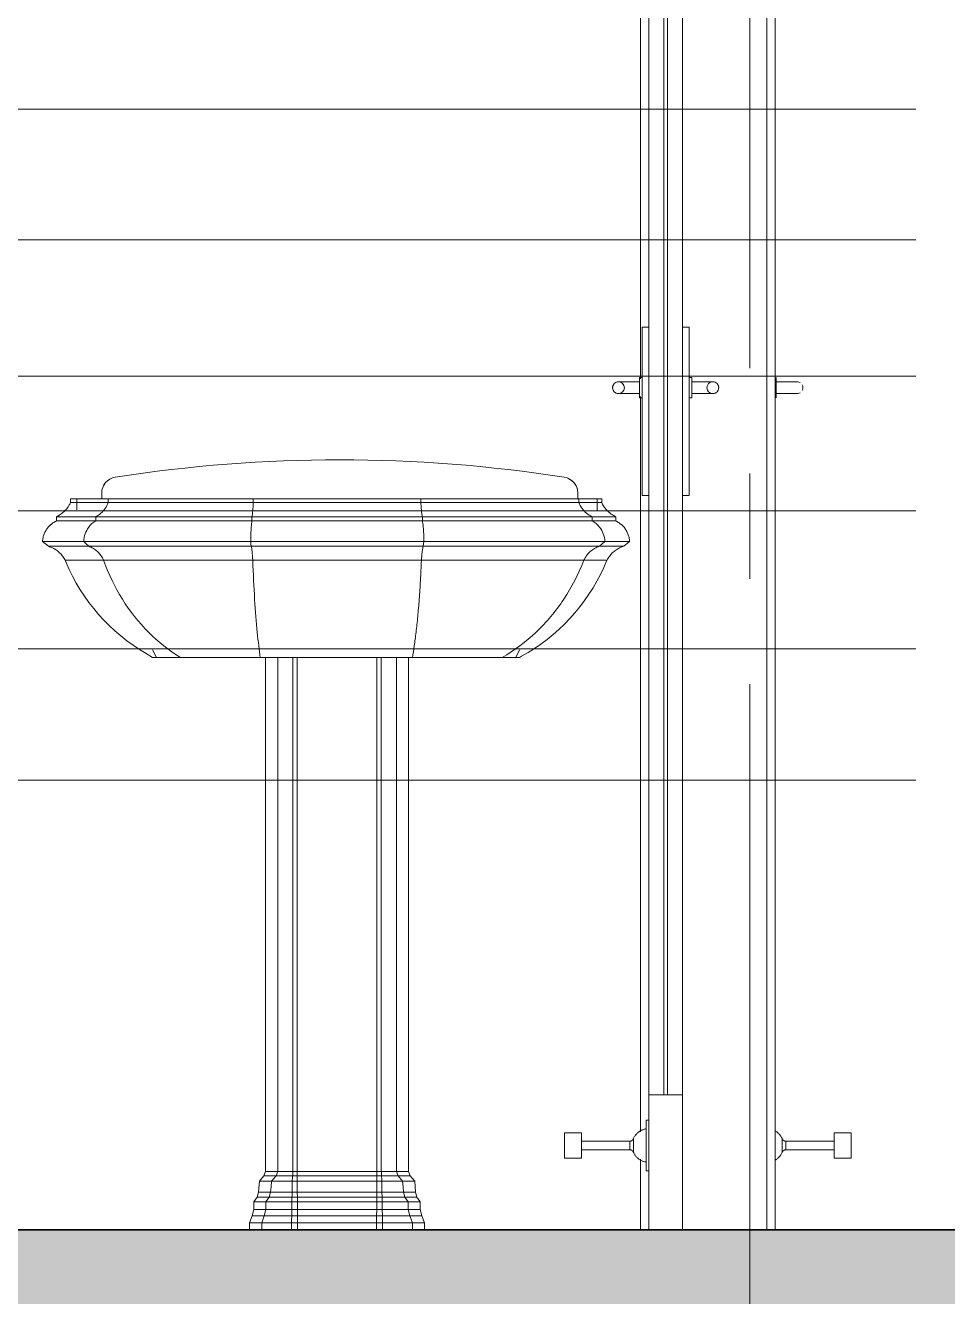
# Model space of a CAD drawing. Header units: millimetres. Extents: x 1373 to 40779, y 1939 to 6439.
# Drawn here: x 25328.3 to 25437.8, y 4767.8 to 4918.8 of the extents above; entities that cross this region are included whole.
import ezdxf

# ---------------------------------------------------------------- set-up
doc = ezdxf.new("R2010")
doc.units = ezdxf.units.MM
doc.linetypes.add('IMPORT-CENTER2', pattern=[112.5, 75, -12.5, 12.5, -12.5])
for name, color, linetype, lineweight in [('A-AREA-IDEN', 2, 'Continuous', 18), ('A-DETL', 6, 'Continuous', 30), ('A-DETL-GENF', 92, 'Continuous', 18), ('A-DOOR', 31, 'Continuous', 18), ('A-DOOR-FRAM', 31, 'Continuous', 18), ('A-FLOR-FNSH', 192, 'Continuous', 35), ('P-SANR-FIXT', 6, 'Continuous', 18), ('S-GRID', 252, 'IMPORT-CENTER2', 5), ('YAZI', 2, 'Continuous', 18)]:
    doc.layers.add(name, color=color, linetype=linetype, lineweight=lineweight)

# ---------------------------------------------------------------- blocks, each defined once
blk = doc.blocks.new('_MB_KAPI_CAMLI_B - _m_kapı_100_camlı-1990218-Schnitt 1')
at = {"layer": 'A-DOOR'}
for p, q in [((637.45, 500), (637.45, 501.22)), ((638.95, 500.7), (637.45, 500.7)), ((637.45, 498.78), (637.45, 500)), ((637.45, 499.3), (638.95, 499.3)), ((638.18, 409.19), (638.18, 410.81)), ((646.35, 411.5), (644.35, 411.5)), ((644.35, 411.5), (644.35, 408.5)), ((646.35, 411.5), (646.35, 408.5)), ((638.18, 409.19), (638.18, 409.6)), ((644.35, 410.5), (638.6, 410.5)), ((638.6, 410.5), (638.6, 409.5)), ((638.6, 409.5), (644.35, 409.5)), ((644.35, 408.5), (646.35, 408.5))]:
    blk.add_line(p, q, dxfattribs=at)
at = {"layer": 'A-DOOR', "flags": 128}
for points in [[(639.95, 500.7), (639.95, 500.7), (639.95, 500.7), (639.94, 500.7), (639.94, 500.7), (639.93, 500.7), (639.92, 500.7), (639.91, 500.7), (639.9, 500.7), (639.89, 500.7), (639.87, 500.7), (639.86, 500.7), (639.84, 500.7), (639.82, 500.7), (639.8, 500.7), (639.78, 500.7), (639.75, 500.7), (639.73, 500.7), (639.7, 500.7), (639.68, 500.7), (639.65, 500.7), (639.62, 500.7), (639.59, 500.7), (639.56, 500.7), (639.52, 500.7), (639.49, 500.7), (639.46, 500.7), (639.42, 500.7), (639.39, 500.7), (639.35, 500.7), (639.31, 500.7), (639.28, 500.7), (639.24, 500.7), (639.2, 500.7), (639.16, 500.7), (639.12, 500.7), (639.08, 500.7), (639.04, 500.7), (639, 500.7), (638.96, 500.7), (638.95, 500.7)], [(638.95, 499.3), (638.99, 499.3), (639.03, 499.3), (639.07, 499.3), (639.11, 499.3), (639.15, 499.3), (639.19, 499.3), (639.23, 499.3), (639.27, 499.3), (639.3, 499.3), (639.34, 499.3), (639.38, 499.3), (639.41, 499.3), (639.45, 499.3), (639.48, 499.3), (639.52, 499.3), (639.55, 499.3), (639.58, 499.3), (639.61, 499.3), (639.64, 499.3), (639.67, 499.3), (639.7, 499.3), (639.72, 499.3), (639.75, 499.3), (639.77, 499.3), (639.79, 499.3), (639.81, 499.3), (639.83, 499.3), (639.85, 499.3), (639.87, 499.3), (639.88, 499.3), (639.9, 499.3), (639.91, 499.3), (639.92, 499.3), (639.93, 499.3), (639.94, 499.3), (639.94, 499.3), (639.95, 499.3), (639.95, 499.3), (639.95, 499.3)], [(637.33, 411.74), (637.4, 411.7), (637.47, 411.66), (637.53, 411.62), (637.59, 411.57), (637.66, 411.52), (637.72, 411.46), (637.77, 411.41), (637.83, 411.35), (637.88, 411.29), (637.93, 411.23), (637.98, 411.16), (638.02, 411.1), (638.07, 411.03), (638.11, 410.96), (638.14, 410.89), (638.18, 410.82), (638.18, 410.81)], [(638.18, 410.81), (638.19, 410.79), (638.2, 410.77), (638.21, 410.75), (638.22, 410.73), (638.23, 410.72), (638.25, 410.7), (638.26, 410.68), (638.27, 410.67), (638.29, 410.65), (638.3, 410.64), (638.32, 410.62), (638.33, 410.61), (638.35, 410.6), (638.37, 410.59), (638.38, 410.57), (638.4, 410.56), (638.42, 410.55), (638.44, 410.54), (638.46, 410.54), (638.48, 410.53), (638.5, 410.52), (638.52, 410.52), (638.54, 410.51), (638.56, 410.51), (638.58, 410.5), (638.6, 410.5), (638.6, 410.5)], [(638.18, 409.19), (638.15, 409.12), (638.11, 409.05), (638.07, 408.98), (638.03, 408.91), (637.99, 408.85), (637.94, 408.78), (637.89, 408.72), (637.84, 408.66), (637.78, 408.6), (637.72, 408.54), (637.66, 408.49), (637.6, 408.44), (637.54, 408.39), (637.47, 408.34), (637.41, 408.3), (637.34, 408.26)], [(638.6, 409.5), (638.58, 409.5), (638.56, 409.49), (638.54, 409.49), (638.52, 409.48), (638.5, 409.48), (638.48, 409.47), (638.46, 409.46), (638.44, 409.46), (638.42, 409.45), (638.4, 409.44), (638.39, 409.43), (638.37, 409.42), (638.35, 409.4), (638.33, 409.39), (638.32, 409.38), (638.3, 409.36), (638.29, 409.35), (638.27, 409.33), (638.26, 409.32), (638.25, 409.3), (638.23, 409.29), (638.22, 409.27), (638.21, 409.25), (638.2, 409.23), (638.19, 409.21), (638.18, 409.2), (638.18, 409.19)]]:
    blk.add_lwpolyline(points, dxfattribs=at)
at = {"layer": 'A-DOOR'}
for start, end in [(60, 105), (0, 30), (330, 0), (255, 300)]:
    blk.add_arc((639.95, 500), 0.7, start, end, dxfattribs=at)
blk = doc.blocks.new('_MB_KAPI_CAMLI_B - _m_kapı_80_camlı-2073803-Schnitt 1')
at = {"layer": 'A-DOOR'}
for p, q in [((622.35, 596), (622.35, 416)), ((624.15, 596), (624.15, 416)), ((624.55, 416), (624.55, 596)), ((626.35, 596), (626.35, 416)), ((622.35, 507.19), (621.55, 507.19)), ((621.55, 507.19), (621.55, 507.1)), ((621.55, 507.19), (621.55, 506.52)), ((621.55, 487.86), (621.55, 506.52)), ((627.15, 507.19), (626.35, 507.19)), ((627.15, 506.52), (627.15, 507.19)), ((627.15, 507.1), (627.15, 507.19)), ((627.15, 506.52), (627.15, 487.86)), ((621.25, 500.7), (619.75, 500.7)), ((621.55, 501.22), (621.25, 501.22)), ((621.25, 501.22), (621.25, 500)), ((621.25, 500), (621.25, 498.78)), ((627.45, 501.22), (627.15, 501.22)), ((627.45, 500), (627.45, 501.22)), ((628.95, 500.7), (627.45, 500.7)), ((627.45, 498.78), (627.45, 500)), ((619.75, 499.3), (621.25, 499.3)), ((621.25, 498.78), (621.55, 498.78)), ((627.15, 498.78), (627.45, 498.78)), ((627.45, 499.3), (628.95, 499.3)), ((621.55, 487.86), (621.55, 487.19)), ((627.15, 487.19), (627.15, 487.86)), ((621.55, 487.28), (621.55, 487.19)), ((621.55, 487.19), (622.35, 487.19)), ((626.35, 487.19), (627.15, 487.19)), ((627.15, 487.19), (627.15, 487.28)), ((626.35, 416), (622.35, 416)), ((622.35, 416), (622.35, 400)), ((624.15, 416), (624.55, 416)), ((626.35, 400), (626.35, 416)), ((622.35, 413), (622.05, 413)), ((622.05, 407), (622.05, 413)), ((614.35, 411.5), (612.35, 411.5)), ((612.35, 408.5), (612.35, 411.5)), ((614.35, 408.5), (614.35, 411.5)), ((620.52, 410.81), (620.52, 409.19)), ((620.1, 410.5), (614.35, 410.5)), ((614.35, 409.5), (620.1, 409.5)), ((620.1, 409.5), (620.1, 410.5)), ((612.35, 408.5), (614.35, 408.5)), ((622.05, 407), (622.35, 407)), ((622.35, 400), (626.35, 400))]:
    blk.add_line(p, q, dxfattribs=at)
at = {"layer": 'A-DOOR', "flags": 128}
for points in [[(618.06, 500.08), (618.06, 500.11), (618.07, 500.14), (618.07, 500.17), (618.08, 500.19), (618.09, 500.22), (618.1, 500.25), (618.11, 500.27), (618.12, 500.3), (618.13, 500.32), (618.14, 500.35), (618.16, 500.37), (618.17, 500.4), (618.19, 500.42), (618.21, 500.44)], [(618.58, 500.68), (618.6, 500.68), (618.63, 500.69), (618.66, 500.69), (618.69, 500.7), (618.72, 500.7), (618.74, 500.7), (618.75, 500.7)], [(618.75, 500.7), (618.75, 500.7), (618.75, 500.7), (618.76, 500.7), (618.76, 500.7), (618.77, 500.7), (618.78, 500.7), (618.79, 500.7), (618.8, 500.7), (618.82, 500.7), (618.83, 500.7), (618.85, 500.7), (618.86, 500.7), (618.88, 500.7), (618.9, 500.7), (618.93, 500.7), (618.95, 500.7), (618.97, 500.7), (619, 500.7), (619.03, 500.7), (619.05, 500.7), (619.08, 500.7), (619.11, 500.7), (619.15, 500.7), (619.18, 500.7), (619.21, 500.7), (619.25, 500.7), (619.28, 500.7), (619.32, 500.7), (619.35, 500.7), (619.39, 500.7), (619.43, 500.7), (619.46, 500.7), (619.5, 500.7), (619.54, 500.7), (619.58, 500.7), (619.62, 500.7), (619.66, 500.7), (619.7, 500.7), (619.74, 500.7), (619.75, 500.7)], [(628.95, 500.7), (628.99, 500.7), (629.03, 500.7), (629.07, 500.7), (629.11, 500.7), (629.15, 500.7), (629.19, 500.7), (629.23, 500.7), (629.27, 500.7), (629.3, 500.7), (629.34, 500.7), (629.38, 500.7), (629.41, 500.7), (629.45, 500.7), (629.48, 500.7), (629.52, 500.7), (629.55, 500.7), (629.58, 500.7), (629.61, 500.7), (629.64, 500.7), (629.67, 500.7), (629.7, 500.7), (629.72, 500.7), (629.75, 500.7), (629.77, 500.7), (629.79, 500.7), (629.81, 500.7), (629.83, 500.7), (629.85, 500.7), (629.87, 500.7), (629.88, 500.7), (629.9, 500.7), (629.91, 500.7), (629.92, 500.7), (629.93, 500.7), (629.94, 500.7), (629.94, 500.7), (629.95, 500.7), (629.95, 500.7), (629.95, 500.7)], [(629.95, 500.7), (629.98, 500.7), (630.01, 500.7), (630.04, 500.69), (630.06, 500.69), (630.09, 500.69), (630.12, 500.68)], [(630.49, 500.45), (630.51, 500.42), (630.52, 500.4), (630.54, 500.38), (630.56, 500.35), (630.57, 500.33), (630.58, 500.3), (630.59, 500.28), (630.6, 500.25), (630.61, 500.23), (630.62, 500.2), (630.63, 500.17), (630.64, 500.15), (630.64, 500.12), (630.65, 500.09), (630.65, 500.06)], [(618.5, 499.34), (618.48, 499.36), (618.45, 499.37), (618.43, 499.38), (618.4, 499.39), (618.38, 499.41), (618.36, 499.42), (618.33, 499.44), (618.31, 499.46), (618.29, 499.47), (618.27, 499.49), (618.25, 499.51), (618.23, 499.53), (618.21, 499.55), (618.19, 499.58)], [(618.75, 499.3), (618.72, 499.3), (618.7, 499.3), (618.67, 499.31), (618.64, 499.31), (618.61, 499.31), (618.59, 499.32)], [(619.75, 499.3), (619.71, 499.3), (619.67, 499.3), (619.63, 499.3), (619.59, 499.3), (619.55, 499.3), (619.51, 499.3), (619.48, 499.3), (619.44, 499.3), (619.4, 499.3), (619.36, 499.3), (619.33, 499.3), (619.29, 499.3), (619.25, 499.3), (619.22, 499.3), (619.19, 499.3), (619.15, 499.3), (619.12, 499.3), (619.09, 499.3), (619.06, 499.3), (619.03, 499.3), (619.01, 499.3), (618.98, 499.3), (618.96, 499.3), (618.93, 499.3), (618.91, 499.3), (618.89, 499.3), (618.87, 499.3), (618.85, 499.3), (618.83, 499.3), (618.82, 499.3), (618.81, 499.3), (618.79, 499.3), (618.78, 499.3), (618.77, 499.3), (618.77, 499.3), (618.76, 499.3), (618.76, 499.3), (618.75, 499.3), (618.75, 499.3)], [(629.95, 499.3), (629.95, 499.3), (629.95, 499.3), (629.94, 499.3), (629.94, 499.3), (629.93, 499.3), (629.92, 499.3), (629.91, 499.3), (629.9, 499.3), (629.89, 499.3), (629.87, 499.3), (629.86, 499.3), (629.84, 499.3), (629.82, 499.3), (629.8, 499.3), (629.78, 499.3), (629.75, 499.3), (629.73, 499.3), (629.7, 499.3), (629.68, 499.3), (629.65, 499.3), (629.62, 499.3), (629.59, 499.3), (629.56, 499.3), (629.52, 499.3), (629.49, 499.3), (629.46, 499.3), (629.42, 499.3), (629.39, 499.3), (629.35, 499.3), (629.31, 499.3), (629.28, 499.3), (629.24, 499.3), (629.2, 499.3), (629.16, 499.3), (629.12, 499.3), (629.08, 499.3), (629.04, 499.3), (629, 499.3), (628.96, 499.3), (628.95, 499.3)], [(630.13, 499.32), (630.1, 499.32), (630.07, 499.31), (630.04, 499.31), (630.01, 499.3), (629.99, 499.3), (629.96, 499.3), (629.95, 499.3)], [(630.51, 499.58), (630.5, 499.56), (630.48, 499.54), (630.46, 499.52), (630.44, 499.5), (630.42, 499.48), (630.4, 499.46), (630.38, 499.44), (630.35, 499.43), (630.33, 499.41), (630.31, 499.4), (630.28, 499.38), (630.26, 499.37), (630.23, 499.36), (630.21, 499.35)], [(620.1, 410.5), (620.12, 410.5), (620.14, 410.51), (620.16, 410.51), (620.18, 410.52), (620.2, 410.52), (620.22, 410.53), (620.24, 410.54), (620.26, 410.54), (620.28, 410.55), (620.3, 410.56), (620.32, 410.57), (620.34, 410.58), (620.35, 410.6), (620.37, 410.61), (620.38, 410.62), (620.4, 410.64), (620.42, 410.65), (620.43, 410.67), (620.44, 410.68), (620.46, 410.7), (620.47, 410.71), (620.48, 410.73), (620.49, 410.75), (620.5, 410.77), (620.51, 410.79), (620.52, 410.8), (620.52, 410.81)], [(620.52, 410.81), (620.55, 410.88), (620.59, 410.95), (620.63, 411.02), (620.67, 411.09), (620.72, 411.15), (620.76, 411.22), (620.81, 411.28), (620.87, 411.34), (620.92, 411.4), (620.98, 411.46), (621.04, 411.51), (621.1, 411.56), (621.16, 411.61), (621.23, 411.66), (621.3, 411.7), (621.36, 411.74), (621.43, 411.78), (621.51, 411.81), (621.58, 411.85), (621.65, 411.87), (621.73, 411.9), (621.81, 411.92), (621.88, 411.94), (621.96, 411.96), (622.04, 411.98), (622.05, 411.98)], [(620.52, 409.19), (620.51, 409.21), (620.5, 409.23), (620.49, 409.25), (620.48, 409.27), (620.47, 409.28), (620.46, 409.3), (620.44, 409.32), (620.43, 409.33), (620.42, 409.35), (620.4, 409.36), (620.39, 409.38), (620.37, 409.39), (620.35, 409.4), (620.34, 409.41), (620.32, 409.43), (620.3, 409.44), (620.28, 409.45), (620.26, 409.46), (620.25, 409.46), (620.23, 409.47), (620.21, 409.48), (620.19, 409.48), (620.17, 409.49), (620.15, 409.49), (620.13, 409.5), (620.1, 409.5), (620.1, 409.5)], [(622.05, 408.02), (621.97, 408.04), (621.89, 408.05), (621.82, 408.07), (621.74, 408.1), (621.66, 408.12), (621.59, 408.15), (621.52, 408.18), (621.44, 408.22), (621.37, 408.26), (621.31, 408.3), (621.24, 408.34), (621.17, 408.38), (621.11, 408.43), (621.05, 408.48), (620.99, 408.54), (620.93, 408.59), (620.87, 408.65), (620.82, 408.71), (620.77, 408.77), (620.72, 408.84), (620.68, 408.9), (620.64, 408.97), (620.6, 409.04), (620.56, 409.11), (620.53, 409.18), (620.52, 409.19)]]:
    blk.add_lwpolyline(points, dxfattribs=at)
at = {"layer": 'A-DOOR'}
for centre, start, end in [((618.75, 500), 0, 180), ((618.75, 500), 180, 0), ((629.95, 500), 0, 180), ((629.95, 500), 180, 0)]:
    blk.add_arc(centre, 0.7, start, end, dxfattribs=at)
at = {"layer": 'A-DOOR-FRAM'}
for p, q in [((621.35, 501.06), (621.35, 608.5)), ((637.35, 608.5), (637.35, 400)), ((636.35, 606), (636.35, 400)), ((621.35, 411.64), (621.35, 498.94)), ((621.35, 400), (621.35, 408.38))]:
    blk.add_line(p, q, dxfattribs=at)
blk = doc.blocks.new('A$Cb0e8746a')
at = {"layer": 'YAZI', "linetype": 'Continuous', "lineweight": 0}
for p, q in [((0.02, 171.86), (150.05, 171.86)), ((150.05, 156.33), (0.02, 156.33)), ((150.05, 140.15), (0.02, 140.15)), ((150.05, 124.15), (0.02, 124.15)), ((150.05, 107.74), (0.02, 107.74)), ((150.05, 92.15), (0, 92.15))]:
    blk.add_line(p, q, dxfattribs=at)

msp = doc.modelspace()

# ---------------------------------------------------------------- hatches: boundary and pattern name
at = {"layer": 'A-DETL-GENF'}
h = msp.add_hatch(dxfattribs=at)
h.set_pattern_fill('ANSI33', color=153, style=0)
h.paths.add_polyline_path([(25859.6, 3863.76), (26010.6, 3863.76), (26010.6, 3875.76), (25234.31, 3875.76), (25234.31, 3825.76), (25259.31, 3825.76), (25259.31, 3863.76), (25834.6, 3863.76), (25834.6, 3825.76), (25859.6, 3825.76)])
h.paths.add_polyline_path([(25859.6, 4163.76), (26010.6, 4163.76), (26010.6, 4175.76), (25234.31, 4175.76), (25234.31, 4125.76), (25259.31, 4125.76), (25259.31, 4163.76), (25834.6, 4163.76), (25834.6, 4125.76), (25859.6, 4125.76)])
h.paths.add_polyline_path([(25859.6, 4463.76), (26010.6, 4463.76), (26010.6, 4475.76), (25234.31, 4475.76), (25234.31, 4425.76), (25259.31, 4425.76), (25259.31, 4463.76), (25834.6, 4463.76), (25834.6, 4425.76), (25859.6, 4425.76)])
h.paths.add_polyline_path([(25859.6, 4763.76), (26010.6, 4763.76), (26010.6, 4775.76), (25234.31, 4775.76), (25106.85, 4775.76), (25106.85, 4763.76), (25234.31, 4763.76), (25234.31, 4725.76), (25259.31, 4725.76), (25259.31, 4763.76), (25834.6, 4763.76), (25834.6, 4725.76), (25859.6, 4725.76)])

# ---------------------------------------------------------------- linework, layer by layer
at = {"layer": 'A-DETL'}
msp.add_lwpolyline([(25234.31, 4775.76), (26010.6, 4775.76), (26010.6, 4763.76), (25859.6, 4763.76), (25859.6, 4725.76), (25834.6, 4725.76), (25834.6, 4763.76), (25259.31, 4763.76), (25259.31, 4725.76), (25234.31, 4725.76), (25234.31, 4763.76)], dxfattribs=at)
at = {"layer": 'A-FLOR-FNSH', "color": 250}
msp.add_line((26010.6, 4775.76), (25234.31, 4775.76), dxfattribs=at)
at = {"layer": 'P-SANR-FIXT', "color": 8}
for p, q in [((25337.37, 4863.25), (25337.37, 4862.55)), ((25393.88, 4862.55), (25393.88, 4863.25)), ((25333.05, 4861.2), (25333.14, 4861.29)), ((25333.14, 4861.29), (25333.23, 4861.39)), ((25333.23, 4861.39), (25333.31, 4861.5)), ((25333.31, 4861.5), (25333.38, 4861.6)), ((25333.38, 4861.6), (25333.45, 4861.71)), ((25333.45, 4861.71), (25333.52, 4861.83)), ((25333.52, 4861.83), (25333.58, 4861.94)), ((25333.58, 4861.94), (25333.64, 4862.06)), ((25333.64, 4862.06), (25333.67, 4862.12)), ((25333.67, 4862.55), (25333.67, 4862.12)), ((25335.49, 4862.55), (25333.67, 4862.55)), ((25333.67, 4862.12), (25338.15, 4862.12)), ((25334.43, 4862.55), (25334.43, 4861.24)), ((25338.15, 4862.55), (25335.51, 4862.55)), ((25355.36, 4862.55), (25338.15, 4862.55)), ((25338.15, 4862.12), (25338.15, 4862.55)), ((25338.15, 4862.12), (25355.36, 4862.12)), ((25375.26, 4862.55), (25355.36, 4862.55)), ((25355.36, 4862.12), (25355.36, 4862.55)), ((25355.36, 4862.12), (25375.26, 4862.12)), ((25394, 4862.55), (25375.26, 4862.55)), ((25375.26, 4862.55), (25375.26, 4862.12)), ((25375.26, 4862.12), (25394, 4862.12)), ((25396.72, 4862.55), (25394, 4862.55)), ((25394, 4862.12), (25394, 4862.55)), ((25394, 4862.12), (25396.68, 4862.12)), ((25396.18, 4861.18), (25396.18, 4862.55)), ((25396.69, 4862.12), (25396.72, 4862.12)), ((25396.72, 4862.12), (25396.72, 4862.55)), ((25396.72, 4862.12), (25396.77, 4862)), ((25396.77, 4862), (25396.83, 4861.88)), ((25396.83, 4861.88), (25396.9, 4861.77)), ((25396.9, 4861.77), (25396.97, 4861.66)), ((25396.97, 4861.66), (25397.04, 4861.55)), ((25397.04, 4861.55), (25397.12, 4861.44)), ((25397.12, 4861.44), (25397.2, 4861.34)), ((25397.2, 4861.34), (25397.29, 4861.24)), ((25331.69, 4859.77), (25331.79, 4859.83)), ((25331.79, 4859.83), (25331.89, 4859.88)), ((25331.89, 4859.88), (25331.99, 4859.93)), ((25331.99, 4860.44), (25332.11, 4860.5)), ((25331.99, 4860.44), (25331.99, 4859.93)), ((25331.99, 4860.44), (25336.68, 4860.44)), ((25331.99, 4859.93), (25331.99, 4859.93)), ((25331.99, 4859.93), (25336.68, 4859.93)), ((25332.11, 4860.5), (25332.23, 4860.56)), ((25332.23, 4860.56), (25332.34, 4860.62)), ((25332.34, 4860.62), (25332.45, 4860.69)), ((25332.45, 4860.69), (25332.56, 4860.77)), ((25332.56, 4860.77), (25332.67, 4860.84)), ((25332.67, 4860.84), (25332.77, 4860.93)), ((25332.77, 4860.93), (25332.87, 4861.01)), ((25332.87, 4861.01), (25332.96, 4861.1)), ((25332.96, 4861.1), (25333.05, 4861.2)), ((25336.68, 4859.93), (25336.68, 4860.44)), ((25336.68, 4860.44), (25355.21, 4860.44)), ((25336.68, 4859.93), (25355.21, 4859.93)), ((25355.21, 4859.93), (25355.21, 4860.44)), ((25355.21, 4860.44), (25375.44, 4860.44)), ((25355.21, 4859.93), (25375.44, 4859.93)), ((25375.44, 4860.44), (25375.44, 4859.93)), ((25375.44, 4860.44), (25395.57, 4860.44)), ((25375.44, 4859.93), (25395.57, 4859.93)), ((25395.57, 4859.93), (25395.57, 4860.44)), ((25395.57, 4860.44), (25398.39, 4860.44)), ((25395.57, 4859.93), (25398.37, 4859.93)), ((25397.29, 4861.24), (25397.38, 4861.15)), ((25397.38, 4861.15), (25397.47, 4861.06)), ((25397.47, 4861.06), (25397.57, 4860.97)), ((25397.57, 4860.97), (25397.67, 4860.88)), ((25397.67, 4860.88), (25397.77, 4860.8)), ((25397.77, 4860.8), (25397.88, 4860.73)), ((25397.88, 4860.73), (25397.99, 4860.66)), ((25397.99, 4860.66), (25398.1, 4860.59)), ((25398.1, 4860.59), (25398.22, 4860.53)), ((25398.22, 4860.53), (25398.33, 4860.47)), ((25398.33, 4860.47), (25398.39, 4860.44)), ((25398.39, 4859.93), (25398.39, 4860.44)), ((25398.39, 4859.93), (25398.5, 4859.88)), ((25398.5, 4859.88), (25398.6, 4859.83)), ((25398.6, 4859.83), (25398.69, 4859.77)), ((25330.47, 4858.18), (25330.51, 4858.29)), ((25330.51, 4858.29), (25330.55, 4858.39)), ((25330.55, 4858.39), (25330.59, 4858.5)), ((25330.59, 4858.5), (25330.64, 4858.6)), ((25330.64, 4858.6), (25330.69, 4858.7)), ((25330.69, 4858.7), (25330.75, 4858.8)), ((25330.75, 4858.8), (25330.8, 4858.9)), ((25330.8, 4858.9), (25330.87, 4858.99)), ((25330.87, 4858.99), (25330.94, 4859.09)), ((25330.94, 4859.09), (25331.01, 4859.18)), ((25331.01, 4859.18), (25331.08, 4859.26)), ((25331.08, 4859.26), (25331.16, 4859.34)), ((25331.16, 4859.34), (25331.24, 4859.42)), ((25331.24, 4859.42), (25331.32, 4859.5)), ((25331.32, 4859.5), (25331.41, 4859.57)), ((25331.41, 4859.57), (25331.5, 4859.64)), ((25331.5, 4859.64), (25331.59, 4859.71)), ((25331.59, 4859.71), (25331.69, 4859.77)), ((25398.69, 4859.77), (25398.79, 4859.71)), ((25398.79, 4859.71), (25398.88, 4859.64)), ((25398.88, 4859.64), (25398.97, 4859.57)), ((25398.97, 4859.57), (25399.06, 4859.5)), ((25399.06, 4859.5), (25399.14, 4859.42)), ((25399.14, 4859.42), (25399.22, 4859.34)), ((25399.22, 4859.34), (25399.3, 4859.26)), ((25399.3, 4859.26), (25399.38, 4859.18)), ((25399.38, 4859.18), (25399.45, 4859.09)), ((25399.45, 4859.09), (25399.51, 4858.99)), ((25399.51, 4858.99), (25399.58, 4858.9)), ((25399.58, 4858.9), (25399.64, 4858.8)), ((25399.64, 4858.8), (25399.69, 4858.7)), ((25399.69, 4858.7), (25399.75, 4858.6)), ((25399.75, 4858.6), (25399.79, 4858.5)), ((25399.79, 4858.5), (25399.84, 4858.39)), ((25399.84, 4858.39), (25399.88, 4858.29)), ((25399.88, 4858.29), (25399.91, 4858.18)), ((25330.35, 4857.51), (25330.36, 4857.62)), ((25330.35, 4857.51), (25331.04, 4856.93)), ((25330.36, 4857.62), (25330.38, 4857.74)), ((25330.36, 4857.51), (25335.24, 4857.51)), ((25330.38, 4857.74), (25330.39, 4857.85)), ((25330.39, 4857.85), (25330.41, 4857.96)), ((25330.41, 4857.96), (25330.44, 4858.07)), ((25330.44, 4858.07), (25330.47, 4858.18)), ((25331.06, 4856.93), (25331.04, 4856.93)), ((25331.05, 4856.93), (25335.84, 4856.93)), ((25331.19, 4856.88), (25331.06, 4856.93)), ((25331.31, 4856.84), (25331.19, 4856.88)), ((25331.43, 4856.79), (25331.31, 4856.84)), ((25331.55, 4856.73), (25331.43, 4856.79)), ((25335.54, 4857.22), (25335.24, 4857.51)), ((25335.24, 4857.51), (25355.06, 4857.51)), ((25335.84, 4856.93), (25335.54, 4857.22)), ((25335.84, 4856.93), (25355.12, 4856.93)), ((25355.09, 4857.22), (25355.06, 4857.51)), ((25355.06, 4857.51), (25375.61, 4857.51)), ((25355.12, 4856.93), (25355.09, 4857.22)), ((25355.12, 4856.93), (25375.54, 4856.93)), ((25375.57, 4857.22), (25375.54, 4856.93)), ((25375.54, 4856.93), (25396.45, 4856.93)), ((25375.61, 4857.51), (25375.57, 4857.22)), ((25375.61, 4857.51), (25397.09, 4857.51)), ((25396.45, 4856.93), (25396.77, 4857.22)), ((25396.45, 4856.93), (25399.34, 4856.93)), ((25396.77, 4857.22), (25397.09, 4857.51)), ((25397.09, 4857.51), (25400.03, 4857.51)), ((25398.97, 4856.8), (25398.85, 4856.74)), ((25399.09, 4856.85), (25398.97, 4856.8)), ((25399.22, 4856.89), (25399.09, 4856.85)), ((25399.34, 4856.93), (25399.22, 4856.89)), ((25399.34, 4856.93), (25400.03, 4857.51)), ((25399.91, 4858.18), (25399.94, 4858.07)), ((25399.94, 4858.07), (25399.97, 4857.96)), ((25399.97, 4857.96), (25399.99, 4857.85)), ((25399.99, 4857.85), (25400.01, 4857.74)), ((25400.01, 4857.74), (25400.02, 4857.62)), ((25400.02, 4857.62), (25400.03, 4857.51)), ((25400.03, 4857.51), (25400.03, 4857.51)), ((25331.67, 4856.67), (25331.55, 4856.73)), ((25331.79, 4856.6), (25331.67, 4856.67)), ((25331.9, 4856.53), (25331.79, 4856.6)), ((25332.01, 4856.45), (25331.9, 4856.53)), ((25332.12, 4856.38), (25332.01, 4856.45)), ((25332.22, 4856.29), (25332.12, 4856.38)), ((25332.32, 4856.2), (25332.22, 4856.29)), ((25332.42, 4856.11), (25332.32, 4856.2)), ((25332.51, 4856.02), (25332.42, 4856.11)), ((25332.6, 4855.92), (25332.51, 4856.02)), ((25332.68, 4855.81), (25332.6, 4855.92)), ((25332.76, 4855.71), (25332.68, 4855.81)), ((25332.84, 4855.6), (25332.76, 4855.71)), ((25332.91, 4855.49), (25332.84, 4855.6)), ((25332.98, 4855.37), (25332.91, 4855.49)), ((25333.04, 4855.26), (25332.98, 4855.37)), ((25333.14, 4855.02), (25333.04, 4855.26)), ((25333.04, 4855.26), (25337.6, 4855.26)), ((25337.6, 4855.26), (25355.3, 4855.26)), ((25355.3, 4855.26), (25375.32, 4855.26)), ((25375.32, 4855.26), (25394.59, 4855.26)), ((25394.59, 4855.26), (25397.23, 4855.26)), ((25397.34, 4855.26), (25396.98, 4854.42)), ((25397.35, 4855.28), (25397.34, 4855.26)), ((25397.42, 4855.39), (25397.35, 4855.28)), ((25397.49, 4855.51), (25397.42, 4855.39)), ((25397.56, 4855.62), (25397.49, 4855.51)), ((25397.63, 4855.73), (25397.56, 4855.62)), ((25397.72, 4855.83), (25397.63, 4855.73)), ((25397.8, 4855.94), (25397.72, 4855.83)), ((25397.89, 4856.03), (25397.8, 4855.94)), ((25397.98, 4856.13), (25397.89, 4856.03)), ((25398.08, 4856.22), (25397.98, 4856.13)), ((25398.18, 4856.31), (25398.08, 4856.22)), ((25398.28, 4856.39), (25398.18, 4856.31)), ((25398.39, 4856.47), (25398.28, 4856.39)), ((25398.5, 4856.54), (25398.39, 4856.47)), ((25398.62, 4856.61), (25398.5, 4856.54)), ((25398.73, 4856.68), (25398.62, 4856.61)), ((25398.85, 4856.74), (25398.73, 4856.68)), ((25333.51, 4854.18), (25333.14, 4855.02)), ((25333.92, 4853.36), (25333.51, 4854.18)), ((25396.98, 4854.42), (25396.58, 4853.59)), ((25334.35, 4852.56), (25333.92, 4853.36)), ((25334.83, 4851.77), (25334.35, 4852.56)), ((25396.15, 4852.78), (25395.69, 4851.99)), ((25396.58, 4853.59), (25396.15, 4852.78)), ((25335.33, 4851), (25334.83, 4851.77)), ((25335.86, 4850.26), (25335.33, 4851)), ((25395.2, 4851.22), (25394.68, 4850.47)), ((25395.69, 4851.99), (25395.2, 4851.22)), ((25336.42, 4849.53), (25335.86, 4850.26)), ((25337.01, 4848.83), (25336.42, 4849.53)), ((25394.13, 4849.74), (25393.54, 4849.03)), ((25394.68, 4850.47), (25394.13, 4849.74)), ((25337.62, 4848.16), (25337.01, 4848.83)), ((25338.27, 4847.51), (25337.62, 4848.16)), ((25392.93, 4848.35), (25392.3, 4847.69)), ((25393.54, 4849.03), (25392.93, 4848.35)), ((25338.94, 4846.88), (25338.27, 4847.51)), ((25339.63, 4846.28), (25338.94, 4846.88)), ((25340.35, 4845.71), (25339.63, 4846.28)), ((25390.95, 4846.45), (25390.24, 4845.87)), ((25391.64, 4847.05), (25390.95, 4846.45)), ((25392.3, 4847.69), (25391.64, 4847.05)), ((25341.09, 4845.17), (25340.35, 4845.71)), ((25341.85, 4844.66), (25341.09, 4845.17)), ((25388.75, 4844.8), (25387.98, 4844.31)), ((25389.51, 4845.32), (25388.75, 4844.8)), ((25390.24, 4845.87), (25389.51, 4845.32)), ((25342.63, 4844.18), (25341.85, 4844.66)), ((25343.42, 4843.73), (25342.63, 4844.18)), ((25343.87, 4843.71), (25343.4, 4844.61)), ((25343.42, 4843.73), (25346.71, 4843.73)), ((25343.87, 4843.71), (25347.1, 4843.71)), ((25346.71, 4843.73), (25356.19, 4843.73)), ((25347.1, 4843.71), (25356.23, 4843.71)), ((25356.19, 4843.73), (25374.25, 4843.73)), ((25356.23, 4843.71), (25374.2, 4843.71)), ((25356.82, 4843.71), (25356.82, 4782.68)), ((25358.26, 4843.71), (25358.26, 4782.68)), ((25360.05, 4843.71), (25360.05, 4782.68)), ((25360.57, 4843.71), (25360.57, 4782.68)), ((25370.04, 4843.71), (25370.04, 4782.68)), ((25370.56, 4843.71), (25370.56, 4782.68)), ((25372.36, 4843.71), (25372.36, 4782.68)), ((25373.79, 4782.68), (25373.79, 4843.71)), ((25374.2, 4843.71), (25384.5, 4843.71)), ((25374.25, 4843.73), (25384.91, 4843.73)), ((25384.5, 4843.71), (25386.51, 4843.71)), ((25384.91, 4843.73), (25386.96, 4843.73)), ((25386.98, 4844.61), (25386.51, 4843.71)), ((25387.19, 4843.86), (25386.96, 4843.73)), ((25387.98, 4844.31), (25387.19, 4843.86)), ((25356.1, 4781.52), (25355.98, 4780.21)), ((25356.63, 4782.15), (25356.1, 4781.52)), ((25357.53, 4781.52), (25356.1, 4781.52)), ((25356.82, 4782.68), (25356.63, 4782.15)), ((25358.07, 4782.15), (25356.63, 4782.15)), ((25356.84, 4782.68), (25358.26, 4782.68)), ((25357.53, 4781.52), (25357.48, 4780.86)), ((25357.53, 4781.52), (25358.07, 4782.15)), ((25359.98, 4781.52), (25357.53, 4781.52)), ((25358.07, 4782.15), (25358.26, 4782.68)), ((25360.03, 4782.15), (25358.07, 4782.15)), ((25358.26, 4782.68), (25360.05, 4782.68)), ((25359.98, 4781.52), (25360.59, 4781.52)), ((25359.98, 4781.52), (25359.98, 4780.86)), ((25360.03, 4782.15), (25360.58, 4782.15)), ((25360.57, 4782.68), (25360.05, 4782.68)), ((25360.57, 4782.68), (25365.31, 4782.68)), ((25360.57, 4782.68), (25360.58, 4782.15)), ((25365.31, 4782.15), (25360.58, 4782.15)), ((25365.31, 4781.52), (25360.59, 4781.52)), ((25360.59, 4781.52), (25360.59, 4780.86)), ((25365.31, 4782.68), (25370.04, 4782.68)), ((25370.04, 4782.15), (25365.31, 4782.15)), ((25370.02, 4781.52), (25365.31, 4781.52)), ((25370.02, 4781.52), (25370.63, 4781.52)), ((25370.02, 4781.52), (25370.02, 4780.86)), ((25370.56, 4782.68), (25370.04, 4782.68)), ((25370.04, 4782.68), (25370.04, 4782.15)), ((25370.04, 4782.15), (25370.58, 4782.15)), ((25370.56, 4782.68), (25372.36, 4782.68)), ((25372.55, 4782.15), (25370.58, 4782.15)), ((25373.08, 4781.52), (25370.63, 4781.52)), ((25370.63, 4781.52), (25370.64, 4780.86)), ((25372.36, 4782.68), (25373.78, 4782.68)), ((25372.55, 4782.15), (25372.36, 4782.68)), ((25373.99, 4782.15), (25372.55, 4782.15)), ((25373.08, 4781.52), (25372.55, 4782.15)), ((25374.52, 4781.52), (25373.08, 4781.52)), ((25373.08, 4781.52), (25373.14, 4780.86)), ((25373.99, 4782.15), (25373.79, 4782.68)), ((25374.52, 4781.52), (25373.99, 4782.15)), ((25374.63, 4780.21), (25374.52, 4781.52)), ((25355.98, 4780.21), (25355.82, 4779.62)), ((25357.42, 4780.21), (25355.98, 4780.21)), ((25357.42, 4780.21), (25357.26, 4779.62)), ((25357.48, 4780.86), (25357.42, 4780.21)), ((25359.97, 4780.21), (25357.42, 4780.21)), ((25359.97, 4780.21), (25359.96, 4779.62)), ((25359.98, 4780.86), (25359.97, 4780.21)), ((25359.97, 4780.21), (25360.59, 4780.21)), ((25360.59, 4780.86), (25360.59, 4780.21)), ((25365.31, 4780.21), (25360.59, 4780.21)), ((25360.59, 4780.21), (25360.6, 4779.62)), ((25370.02, 4780.21), (25365.31, 4780.21)), ((25370.02, 4780.86), (25370.02, 4780.21)), ((25370.02, 4780.21), (25370.64, 4780.21)), ((25370.02, 4780.21), (25370.02, 4779.62)), ((25370.64, 4780.86), (25370.64, 4780.21)), ((25373.19, 4780.21), (25370.64, 4780.21)), ((25370.64, 4780.21), (25370.66, 4779.62)), ((25373.14, 4780.86), (25373.19, 4780.21)), ((25374.63, 4780.21), (25373.19, 4780.21)), ((25373.19, 4780.21), (25373.35, 4779.62)), ((25374.79, 4779.62), (25374.63, 4780.21)), ((25355.82, 4779.62), (25355.43, 4779.06)), ((25355.43, 4779.06), (25355.43, 4778.15)), ((25356.87, 4779.06), (25355.43, 4779.06)), ((25357.26, 4779.62), (25355.82, 4779.62)), ((25356.87, 4779.06), (25357.26, 4779.62)), ((25359.93, 4779.06), (25356.87, 4779.06)), ((25356.87, 4779.06), (25356.87, 4778.15)), ((25359.96, 4779.62), (25357.26, 4779.62)), ((25359.93, 4779.06), (25360.61, 4779.06)), ((25359.93, 4779.06), (25359.93, 4778.15)), ((25359.96, 4779.62), (25360.6, 4779.62)), ((25365.31, 4779.62), (25360.6, 4779.62)), ((25360.6, 4779.62), (25360.61, 4779.06)), ((25365.31, 4779.06), (25360.61, 4779.06)), ((25360.61, 4779.06), (25360.61, 4778.15)), ((25370.02, 4779.62), (25365.31, 4779.62)), ((25370.01, 4779.06), (25365.31, 4779.06)), ((25370.02, 4779.62), (25370.01, 4779.06)), ((25370.01, 4779.06), (25370.68, 4779.06)), ((25370.01, 4779.06), (25370.01, 4778.15)), ((25370.02, 4779.62), (25370.66, 4779.62)), ((25373.35, 4779.62), (25370.66, 4779.62)), ((25373.75, 4779.06), (25370.68, 4779.06)), ((25370.68, 4779.06), (25370.68, 4778.15)), ((25374.79, 4779.62), (25373.35, 4779.62)), ((25373.75, 4779.06), (25373.35, 4779.62)), ((25375.18, 4779.06), (25373.75, 4779.06)), ((25373.75, 4779.06), (25373.75, 4778.15)), ((25375.19, 4779.06), (25374.79, 4779.62)), ((25375.19, 4778.15), (25375.19, 4779.06)), ((25355.23, 4777.41), (25354.93, 4776.58)), ((25355.43, 4778.15), (25355.23, 4777.41)), ((25356.67, 4777.41), (25355.23, 4777.41)), ((25356.87, 4778.15), (25355.43, 4778.15)), ((25356.37, 4776.58), (25356.67, 4777.41)), ((25356.87, 4778.15), (25356.67, 4777.41)), ((25359.92, 4777.41), (25356.67, 4777.41)), ((25359.93, 4778.15), (25356.87, 4778.15)), ((25359.93, 4778.15), (25359.92, 4777.41)), ((25359.92, 4777.41), (25360.61, 4777.41)), ((25359.93, 4778.15), (25360.61, 4778.15)), ((25365.31, 4778.15), (25360.61, 4778.15)), ((25360.61, 4778.15), (25360.61, 4777.41)), ((25365.31, 4777.41), (25360.61, 4777.41)), ((25360.61, 4777.41), (25360.62, 4776.58)), ((25370.01, 4778.15), (25365.31, 4778.15)), ((25370, 4777.41), (25365.31, 4777.41)), ((25370, 4777.41), (25369.99, 4776.58)), ((25370.01, 4778.15), (25370, 4777.41)), ((25370, 4777.41), (25370.69, 4777.41)), ((25370.01, 4778.15), (25370.68, 4778.15)), ((25373.75, 4778.15), (25370.68, 4778.15)), ((25370.68, 4778.15), (25370.69, 4777.41)), ((25373.94, 4777.41), (25370.69, 4777.41)), ((25375.18, 4778.15), (25373.75, 4778.15)), ((25373.75, 4778.15), (25373.94, 4777.41)), ((25375.38, 4777.41), (25373.94, 4777.41)), ((25374.25, 4776.58), (25373.94, 4777.41)), ((25375.38, 4777.41), (25375.19, 4778.15)), ((25375.69, 4776.58), (25375.38, 4777.41)), ((25354.93, 4776.58), (25354.93, 4775.76)), ((25356.37, 4776.58), (25354.93, 4776.58)), ((25359.91, 4776.58), (25356.37, 4776.58)), ((25356.37, 4776.58), (25356.37, 4775.76)), ((25359.91, 4776.58), (25360.62, 4776.58)), ((25359.91, 4776.58), (25359.91, 4775.76)), ((25365.31, 4776.58), (25360.62, 4776.58)), ((25360.62, 4776.58), (25360.62, 4775.76)), ((25369.99, 4776.58), (25365.31, 4776.58)), ((25369.99, 4776.58), (25370.71, 4776.58)), ((25369.99, 4776.58), (25369.99, 4775.76)), ((25374.25, 4776.58), (25370.71, 4776.58)), ((25370.71, 4776.58), (25370.71, 4775.76)), ((25375.69, 4776.58), (25374.25, 4776.58)), ((25374.25, 4776.58), (25374.25, 4775.76)), ((25375.69, 4775.76), (25375.69, 4776.58))]:
    msp.add_line(p, q, dxfattribs=at)
for centre, radius, start, end in [((25365.62, 4694.5), 172.7, 81.1244, 98.8756), ((25339.27, 4863.25), 1.9, 98.8756, 180), ((25339.27, 4863.25), 1.9, 139.4378, 166.4793), ((25391.98, 4863.25), 1.9, 0, 81.1244), ((25391.98, 4863.25), 1.9, 13.5207, 67.6037)]:
    msp.add_arc(centre, radius, start, end, dxfattribs=at)
for centre, major_axis, ratio, start_param, end_param in [((25417.45, 4771.57), (-56.1, 17.31), 0.739942, 0.157372, 0.171821), ((25525.78, 4761.6), (-139.35, 99.09), 0.907673, 0.532979, 0.536308), ((25781.26, 4730.95), (-410.18, 126.52), 0.739942, 0.238602, 0.240549), ((24949.35, 4730.95), (410.18, 126.52), 0.739942, 6.042636, 6.044584), ((25204.84, 4761.6), (139.35, 99.09), 0.907673, 5.746878, 5.750206), ((25313.17, 4771.57), (56.1, 17.31), 0.739942, 6.111364, 6.125814), ((25449.96, 4765.06), (-86.46, 31.96), 0.79124, 0.242957, 0.25057), ((25280.65, 4765.06), (86.46, 31.96), 0.79124, 6.032615, 6.040228), ((25644.62, 4747.15), (-239.24, 170.12), 0.907673, 0.554627, 0.557677), ((25086, 4747.15), (239.24, 170.12), 0.907673, 5.725508, 5.728558)]:
    msp.add_ellipse(centre, major_axis=major_axis, ratio=ratio, start_param=start_param, end_param=end_param, dxfattribs=at)
for points in [[(25336.68, 4860.44), (25336.89, 4860.55), (25337.3, 4860.83), (25337.81, 4861.41), (25338.05, 4861.87), (25338.15, 4862.12)], [(25355.21, 4860.44), (25355.23, 4860.55), (25355.27, 4860.83), (25355.32, 4861.41), (25355.35, 4861.87), (25355.36, 4862.12)], [(25375.26, 4862.12), (25375.27, 4861.87), (25375.3, 4861.41), (25375.36, 4860.83), (25375.41, 4860.55), (25375.44, 4860.44)], [(25395.57, 4860.44), (25395.34, 4860.55), (25394.9, 4860.83), (25394.36, 4861.41), (25394.1, 4861.87), (25394, 4862.12)], [(25375.54, 4856.93), (25375.51, 4856.87), (25375.47, 4856.7), (25375.41, 4856.32), (25375.36, 4855.83), (25375.34, 4855.46), (25375.32, 4855.26)], [(25346.71, 4843.73), (25345.36, 4844.56), (25342.81, 4846.58), (25339.68, 4850.52), (25338.18, 4853.63), (25337.6, 4855.26)], [(25356.19, 4843.73), (25356.07, 4844.56), (25355.82, 4846.58), (25355.51, 4850.52), (25355.36, 4853.63), (25355.3, 4855.26)], [(25375.32, 4855.26), (25375.29, 4854.44), (25375.21, 4852.85), (25375.06, 4850.61), (25374.89, 4848.55), (25374.69, 4846.69), (25374.48, 4845.07), (25374.32, 4844.15), (25374.25, 4843.73)], [(25384.91, 4843.73), (25386.35, 4844.56), (25389.06, 4846.58), (25392.38, 4850.52), (25393.97, 4853.63), (25394.59, 4855.26)]]:
    msp.add_open_spline(points, degree=3, dxfattribs=at)
for points, knots in [([(25335.24, 4857.51), (25335.25, 4857.82), (25335.37, 4858.42), (25335.84, 4859.32), (25336.35, 4859.76), (25336.68, 4859.93)], [-1, -1, -1, -1, -0.7, -0.4, 0, 0, 0, 0]), ([(25355.06, 4857.51), (25355.06, 4857.82), (25355.07, 4858.42), (25355.12, 4859.32), (25355.17, 4859.76), (25355.21, 4859.93)], [-1, -1, -1, -1, -0.7, -0.4, 0, 0, 0, 0]), ([(25375.44, 4859.93), (25375.47, 4859.76), (25375.54, 4859.32), (25375.59, 4858.42), (25375.61, 4857.82), (25375.61, 4857.51)], [0, 0, 0, 0, 0.4, 0.7, 1, 1, 1, 1]), ([(25397.09, 4857.51), (25397.08, 4857.82), (25396.95, 4858.42), (25396.46, 4859.32), (25395.91, 4859.76), (25395.57, 4859.93)], [-1, -1, -1, -1, -0.7, -0.4, 0, 0, 0, 0]), ([(25337.6, 4855.26), (25337.42, 4855.65), (25337.05, 4856.19), (25336.4, 4856.69), (25336.03, 4856.87), (25335.84, 4856.93)], [-1, -1, -1, -1, -0.5, -0.25, 0, 0, 0, 0]), ([(25355.3, 4855.26), (25355.28, 4855.65), (25355.24, 4856.19), (25355.18, 4856.7), (25355.14, 4856.87), (25355.12, 4856.93)], [-1, -1, -1, -1, -0.5, -0.25, 0, 0, 0, 0]), ([(25394.59, 4855.26), (25394.78, 4855.65), (25395.17, 4856.19), (25395.87, 4856.69), (25396.25, 4856.87), (25396.45, 4856.93)], [-1, -1, -1, -1, -0.5, -0.25, 0, 0, 0, 0])]:
    msp.add_open_spline(points, degree=3, knots=knots, dxfattribs=at)
at = {"layer": 'S-GRID', "lineweight": 18}
msp.add_line((25414.31, 2740.57), (25414.31, 5601.39), dxfattribs=at)

# ---------------------------------------------------------------- block references
at = {"layer": 'A-AREA-IDEN'}
msp.add_blockref('A$Cb0e8746a', (25283.96, 4737), dxfattribs=at)
at = {"layer": 'A-DOOR'}
for name in ['_MB_KAPI_CAMLI_B - _m_kapı_80_camlı-2073803-Schnitt 1', '_MB_KAPI_CAMLI_B - _m_kapı_100_camlı-1990218-Schnitt 1']:
    msp.add_blockref(name, (24779.96, 4375.76), dxfattribs=at)

doc.saveas('drawing.dxf')
